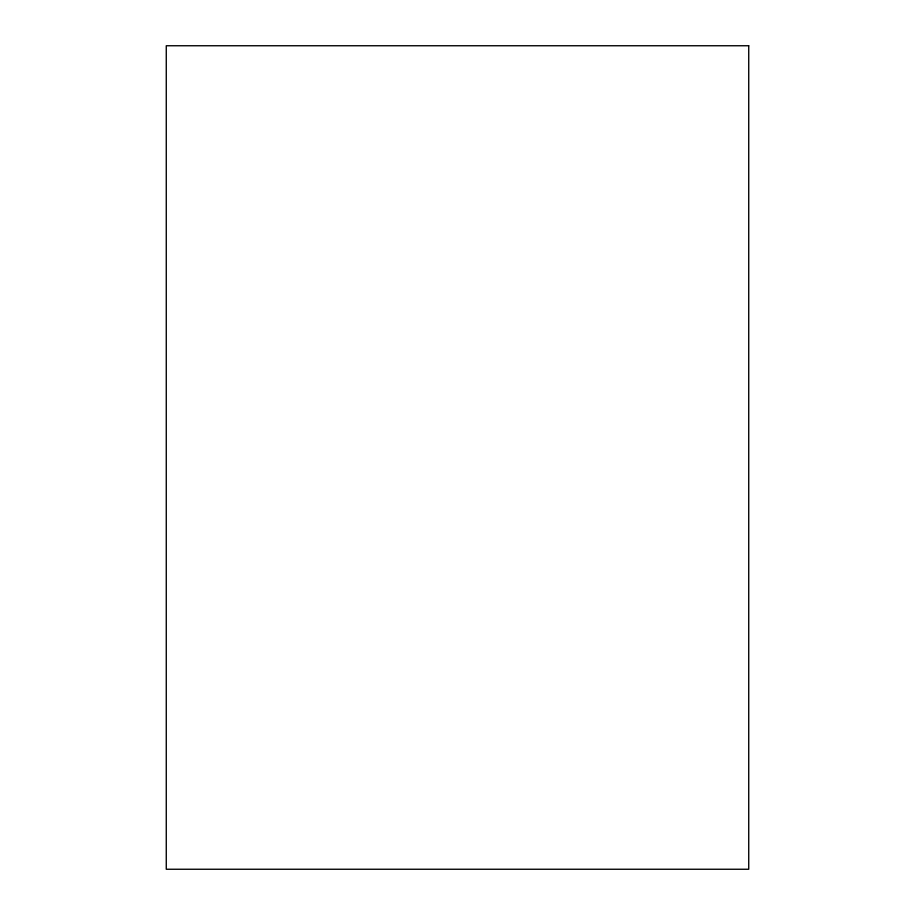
<?xml version="1.0" encoding="UTF-8"?>
<svg xmlns="http://www.w3.org/2000/svg" width="915" height="915" viewBox="0 0 915 915"><rect width="100%" height="100%" fill="white"/><g stroke="black" fill="none" stroke-linecap="round" stroke-linejoin="round"><path stroke-width="1.37" d="M748.733 45.75L166.267 45.75L166.267 869.25L748.733 869.25L748.733 45.75"/></g></svg>
